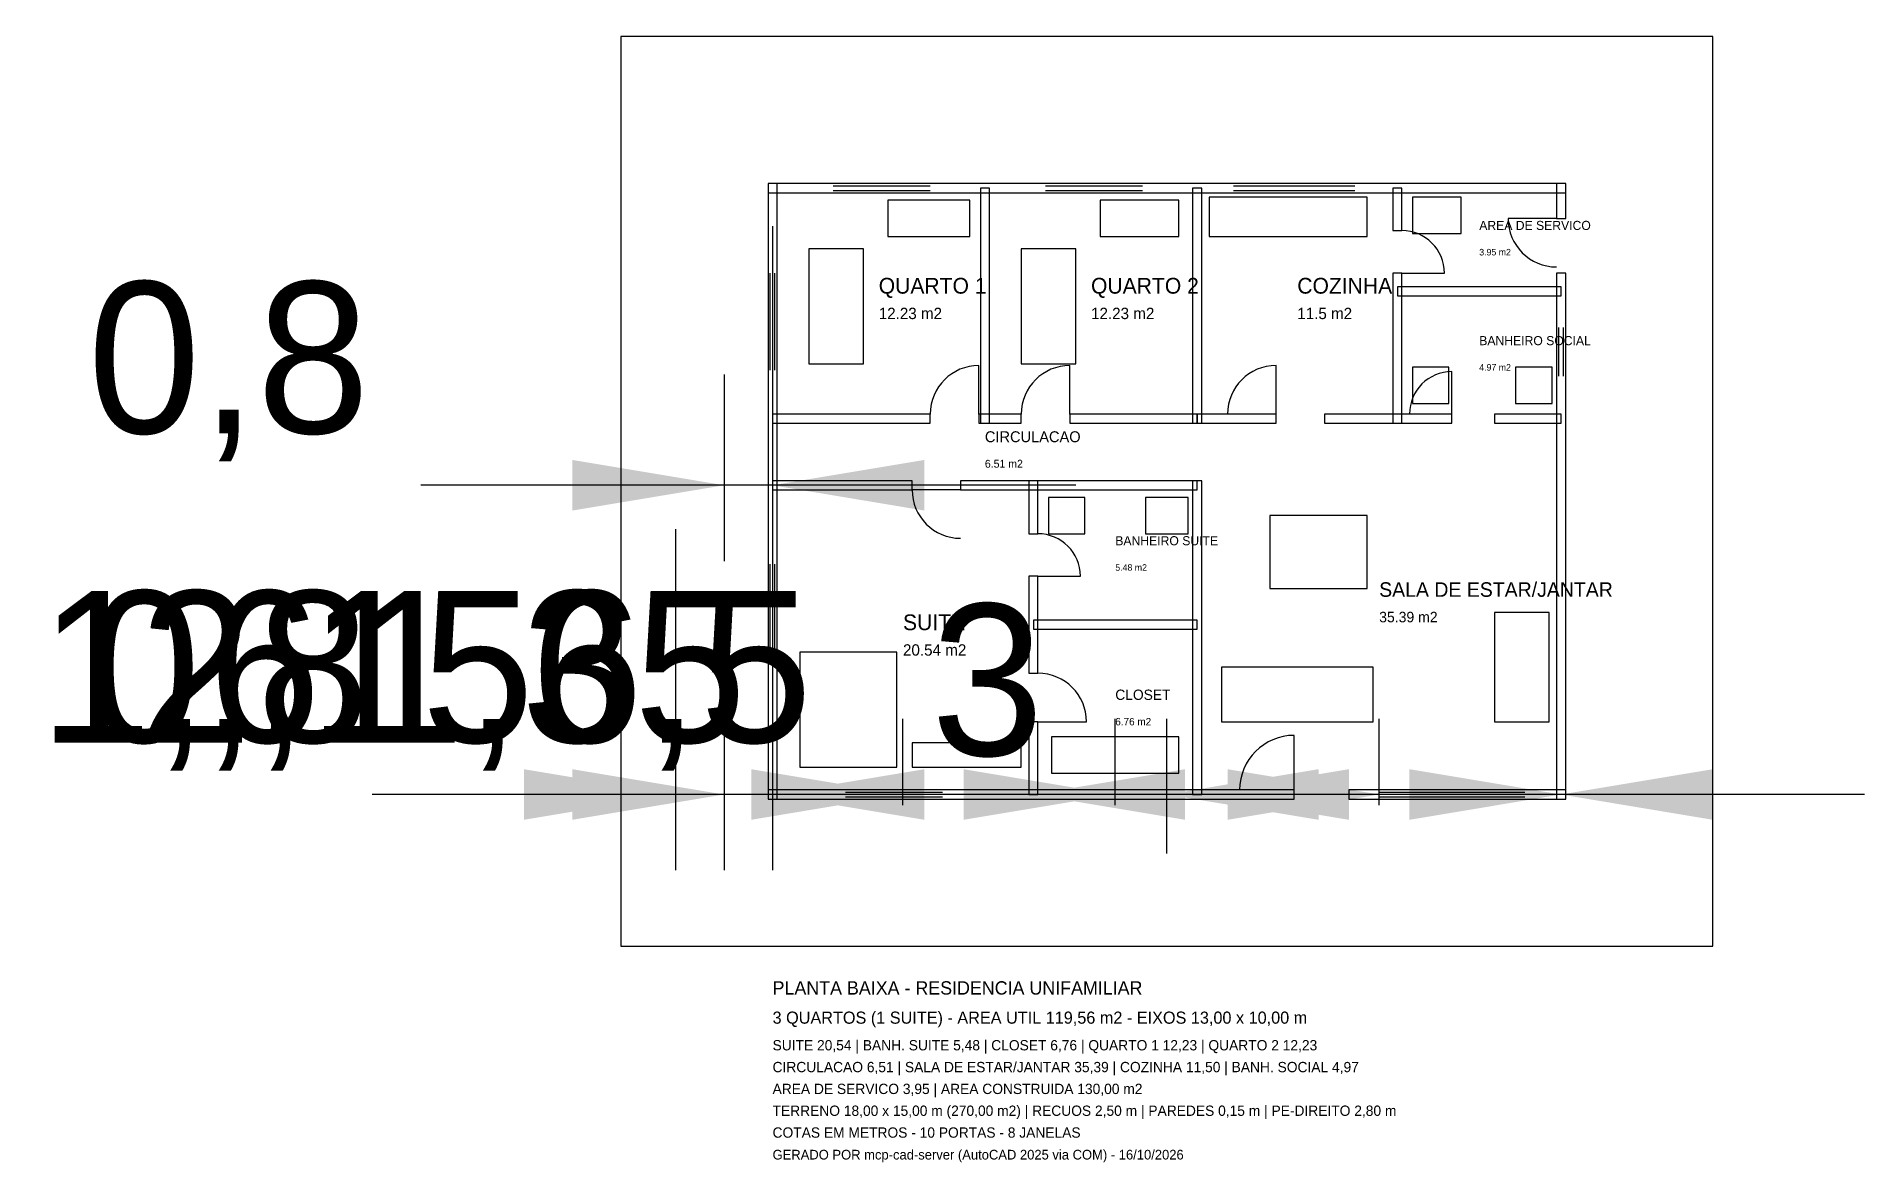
# Model space of a CAD drawing. Header units: metres. Extents: x -12.1 to 18, y -6.1 to 12.5.
import ezdxf

# ---------------------------------------------------------------- set-up
doc = ezdxf.new("R2010")
doc.units = ezdxf.units.M
for name, color, linetype in [('COTAS', 7, 'Continuous'), ('JANELAS', 7, 'Continuous'), ('MOBILIARIO', 7, 'Continuous'), ('PAREDES', 7, 'Continuous'), ('PORTAS', 7, 'Continuous'), ('TERRENO', 7, 'Continuous'), ('TEXTOS', 7, 'Continuous')]:
    doc.layers.add(name, color=color, linetype=linetype)
doc.dimstyles.get("Standard").update_dxf_attribs({"dimtxt": 2.5, "dimasz": 2.5, "dimexe": 1.25, "dimexo": 0.625, "dimtad": 1, "dimtxsty": 'Standard', "dimcen": 2.5, "dimazin": 0, "dimtfac": 1, "dimtofl": 0, "dimtmove": 0, "dimatfit": 3, "dimfxl": 0, "dimtolj": 1, "dimarcsym": 0})

# ---------------------------------------------------------------- blocks, each defined once
blk = doc.blocks.new('*D')
at = {"layer": 'COTAS', "color": 0}
for p, q in [((0, 9.375), (0, 3.85)), ((0, 9.375), (0, -1.25)), ((-0.8, 6.925), (-0.8, 3.85)), ((5, 5.1), (-5.8, 5.1)), ((-5.8, 5.1), (-5.8, 5.1)), ((-1.6, 4.375), (-1.6, -1.25)), ((0, 4.475), (0, -1.25)), ((-0.8, 1.925), (-0.8, -1.25)), ((2.15, -0.175), (2.15, 1.25)), ((5.65, -0.175), (5.65, 1.25)), ((6.5, -0.975), (6.5, 1.25)), ((10, -0.175), (10, 1.25)), ((5, 0), (-6.6, 0)), ((5, 0), (-5.8, 0)), ((-5.8, 0), (-5.8, 0)), ((9.3, 0), (-2.85, 0)), ((12, 0), (0.65, 0)), ((6.5, 0), (1.5, 0)), ((18, 0), (5, 0)), ((13, 0), (6.5, 0))]:
    blk.add_line(p, q, dxfattribs=at)
for points in [[(-0.8, 5.1), (-3.3, 5.517), (-3.3, 4.683)], [(0, 5.1), (2.5, 4.683), (2.5, 5.517)], [(-1.6, 0), (-4.1, 0.417), (-4.1, -0.417)], [(-0.8, 0), (-3.3, 0.417), (-3.3, -0.417)], [(2.15, 0), (-0.35, 0.417), (-0.35, -0.417)], [(0, 0), (2.5, -0.417), (2.5, 0.417)], [(0, 0), (2.5, -0.417), (2.5, 0.417)], [(5.65, 0), (3.15, 0.417), (3.15, -0.417)], [(4.3, 0), (6.8, -0.417), (6.8, 0.417)], [(6.5, 0), (9, -0.417), (9, 0.417)], [(7, 0), (9.5, -0.417), (9.5, 0.417)], [(10, 0), (7.5, 0.417), (7.5, -0.417)], [(13, 0), (10.5, 0.417), (10.5, -0.417)], [(13, 0), (15.5, -0.417), (15.5, 0.417)]]:
    blk.add_solid(points, dxfattribs=at)
at = {"layer": 'COTAS', "color": 0, "char_height": 2.5, "attachment_point": 5}
for s, insert in [('0,8', (-8.967, 6.975)), ('1,6', (-9.767, 1.875)), ('0,8', (-8.967, 1.875)), ('2,15', (-7.183, 1.875)), ('1,35', (-3.683, 1.875)), ('6,5', (-1.667, 1.875)), ('3', (3.542, 1.875))]:
    blk.add_mtext(s, dxfattribs=dict(at, insert=insert))

msp = doc.modelspace()

# ---------------------------------------------------------------- linework, layer by layer
at = {"layer": 'JANELAS'}
for p, q in [((1, 10.0375), (2.6, 10.0375)), ((1, 9.9625), (2.6, 9.9625)), ((4.5, 10.0375), (6.1, 10.0375)), ((4.5, 9.9625), (6.1, 9.9625)), ((7.6, 10.0375), (9.6, 10.0375)), ((7.6, 9.9625), (9.6, 9.9625)), ((-0.0375, 7), (-0.0375, 8.6)), ((0.0375, 7), (0.0375, 8.6)), ((12.9625, 6.9), (12.9625, 7.7)), ((13.0375, 6.9), (13.0375, 7.7)), ((-0.0375, 2.2), (-0.0375, 3.8)), ((0.0375, 2.2), (0.0375, 3.8)), ((1.2, 0.0375), (2.8, 0.0375)), ((10, 0.0375), (12.4, 0.0375)), ((1.2, -0.0375), (2.8, -0.0375)), ((10, -0.0375), (12.4, -0.0375))]:
    msp.add_line(p, q, dxfattribs=at)
at = {"layer": 'MOBILIARIO'}
for points in [[(1.9, 9.2), (3.25, 9.2), (3.25, 9.8), (1.9, 9.8), (1.9, 9.2)], [(5.4, 9.2), (6.7, 9.2), (6.7, 9.8), (5.4, 9.8), (5.4, 9.2)], [(7.2, 9.2), (9.8, 9.2), (9.8, 9.85), (7.2, 9.85), (7.2, 9.2)], [(10.55, 9.25), (11.35, 9.25), (11.35, 9.85), (10.55, 9.85), (10.55, 9.25)], [(0.6, 7.1), (1.5, 7.1), (1.5, 9), (0.6, 9), (0.6, 7.1)], [(4.1, 7.1), (5, 7.1), (5, 9), (4.1, 9), (4.1, 7.1)], [(10.55, 6.45), (11.15, 6.45), (11.15, 7.05), (10.55, 7.05), (10.55, 6.45)], [(12.25, 6.45), (12.85, 6.45), (12.85, 7.05), (12.25, 7.05), (12.25, 6.45)], [(4.55, 4.3), (5.15, 4.3), (5.15, 4.9), (4.55, 4.9), (4.55, 4.3)], [(6.15, 4.3), (6.85, 4.3), (6.85, 4.9), (6.15, 4.9), (6.15, 4.3)], [(8.2, 3.4), (9.8, 3.4), (9.8, 4.6), (8.2, 4.6), (8.2, 3.4)], [(11.9, 1.2), (12.8, 1.2), (12.8, 3), (11.9, 3), (11.9, 1.2)], [(0.45, 0.45), (2.05, 0.45), (2.05, 2.35), (0.45, 2.35), (0.45, 0.45)], [(7.4, 1.2), (9.9, 1.2), (9.9, 2.1), (7.4, 2.1), (7.4, 1.2)], [(4.6, 0.35), (6.7, 0.35), (6.7, 0.95), (4.6, 0.95), (4.6, 0.35)], [(2.3, 0.45), (4.1, 0.45), (4.1, 0.85), (2.3, 0.85), (2.3, 0.45)]]:
    msp.add_lwpolyline(points, close=True, dxfattribs=at)
at = {"layer": 'PAREDES'}
for points in [[(-0.075, 9.925), (13.075, 9.925), (13.075, 10.075), (-0.075, 10.075)], [(-0.075, -0.075), (0.075, -0.075), (0.075, 10.075), (-0.075, 10.075)], [(3.425, 6.125), (3.575, 6.125), (3.575, 10), (3.425, 10)], [(6.925, 6.125), (7.075, 6.125), (7.075, 10), (6.925, 10)], [(10.225, 9.3), (10.375, 9.3), (10.375, 10), (10.225, 10)], [(12.925, 9.5), (13.075, 9.5), (13.075, 10.075), (12.925, 10.075)], [(10.225, 6.125), (10.375, 6.125), (10.375, 8.6), (10.225, 8.6)], [(12.925, -0.075), (13.075, -0.075), (13.075, 8.6), (12.925, 8.6)], [(10.3, 8.225), (13, 8.225), (13, 8.375), (10.3, 8.375)], [(0, 6.125), (2.6, 6.125), (2.6, 6.275), (0, 6.275)], [(3.4, 6.125), (4.1, 6.125), (4.1, 6.275), (3.4, 6.275)], [(4.9, 6.125), (7, 6.125), (7, 6.275), (4.9, 6.275)], [(7, 6.125), (8.3, 6.125), (8.3, 6.275), (7, 6.275)], [(9.1, 6.125), (11.2, 6.125), (11.2, 6.275), (9.1, 6.275)], [(11.9, 6.125), (13, 6.125), (13, 6.275), (11.9, 6.275)], [(0, 5.025), (2.3, 5.025), (2.3, 5.175), (0, 5.175)], [(3.1, 5.025), (7, 5.025), (7, 5.175), (3.1, 5.175)], [(4.225, 4.3), (4.375, 4.3), (4.375, 5.175), (4.225, 5.175)], [(6.925, 0), (7.075, 0), (7.075, 5.175), (6.925, 5.175)], [(4.225, 2), (4.375, 2), (4.375, 3.6), (4.225, 3.6)], [(4.3, 2.725), (7, 2.725), (7, 2.875), (4.3, 2.875)], [(4.225, 0), (4.375, 0), (4.375, 1.2), (4.225, 1.2)], [(-0.075, -0.075), (8.6, -0.075), (8.6, 0.075), (-0.075, 0.075)], [(9.5, -0.075), (13.075, -0.075), (13.075, 0.075), (9.5, 0.075)]]:
    msp.add_lwpolyline(points, close=True, dxfattribs=at)
at = {"layer": 'PORTAS'}
for p, q in [((12.925, 9.5), (12.125, 9.5)), ((10.375, 8.6), (11.075, 8.6)), ((3.4, 6.275), (3.4, 7.075)), ((4.9, 6.275), (4.9, 7.075)), ((8.3, 6.275), (8.3, 7.075)), ((11.2, 6.275), (11.2, 6.975)), ((3.1, 5.025), (2.3, 5.025)), ((4.375, 3.6), (5.075, 3.6)), ((4.375, 1.2), (5.175, 1.2)), ((8.6, 0.075), (8.6, 0.975))]:
    msp.add_line(p, q, dxfattribs=at)
for centre, radius, start, end in [((12.925, 9.5), 0.8, 180, 270), ((10.375, 8.6), 0.7, 0, 90), ((3.4, 6.275), 0.8, 90, 180), ((4.9, 6.275), 0.8, 90, 180), ((8.3, 6.275), 0.8, 90, 180), ((11.2, 6.275), 0.7, 90, 180), ((3.1, 5.025), 0.8, 180, 270), ((4.375, 3.6), 0.7, 0, 90), ((4.375, 1.2), 0.8, 0, 90), ((8.6, 0.075), 0.9, 90, 180)]:
    msp.add_arc(centre, radius, start, end, dxfattribs=at)
at = {"layer": 'TERRENO'}
msp.add_lwpolyline([(-2.5, -2.5), (15.5, -2.5), (15.5, 12.5), (-2.5, 12.5), (-2.5, -2.5)], close=True, dxfattribs=at)

# ---------------------------------------------------------------- texts
at = {"layer": 'TEXTOS'}
for s, height, p in [('AREA DE SERVICO', 0.15, (11.65, 9.31)), ('3.95 m2', 0.108, (11.65, 8.89)), ('QUARTO 1', 0.26, (1.75, 8.26)), ('QUARTO 2', 0.26, (5.25, 8.26)), ('COZINHA', 0.26, (8.65, 8.26)), ('12.23 m2', 0.1872, (1.75, 7.84)), ('12.23 m2', 0.1872, (5.25, 7.84)), ('11.5 m2', 0.1872, (8.65, 7.84)), ('BANHEIRO SOCIAL', 0.15, (11.65, 7.41)), ('4.97 m2', 0.108, (11.65, 6.99)), ('CIRCULACAO', 0.18, (3.5, 5.81)), ('6.51 m2', 0.1296, (3.5, 5.39)), ('BANHEIRO SUITE', 0.15, (5.65, 4.11)), ('5.48 m2', 0.108, (5.65, 3.69)), ('SALA DE ESTAR/JANTAR', 0.24, (10, 3.26)), ('35.39 m2', 0.1728, (10, 2.84)), ('SUITE', 0.26, (2.15, 2.71)), ('20.54 m2', 0.1872, (2.15, 2.29)), ('CLOSET', 0.17, (5.65, 1.56)), ('6.76 m2', 0.1224, (5.65, 1.14)), ('PLANTA BAIXA - RESIDENCIA UNIFAMILIAR', 0.22, (0, -3.3)), ('3 QUARTOS (1 SUITE) - AREA UTIL 119,56 m2 - EIXOS 13,00 x 10,00 m', 0.2, (0, -3.78)), ('SUITE 20,54 | BANH. SUITE 5,48 | CLOSET 6,76 | QUARTO 1 12,23 | QUARTO 2 12,23', 0.17, (0, -4.22)), ('CIRCULACAO 6,51 | SALA DE ESTAR/JANTAR 35,39 | COZINHA 11,50 | BANH. SOCIAL 4,97', 0.17, (0, -4.58)), ('AREA DE SERVICO 3,95 | AREA CONSTRUIDA 130,00 m2', 0.17, (0, -4.94)), ('TERRENO 18,00 x 15,00 m (270,00 m2) | RECUOS 2,50 m | PAREDES 0,15 m | PE-DIREITO 2,80 m', 0.17, (0, -5.3)), ('COTAS EM METROS - 10 PORTAS - 8 JANELAS', 0.17, (0, -5.66)), ('GERADO POR mcp-cad-server (AutoCAD 2025 via COM) - 16/10/2026', 0.16, (0, -6.02))]:
    msp.add_text(s, height=height, dxfattribs=at).set_placement(p)

# ---------------------------------------------------------------- dimensions: what is measured, and where the dimension line sits
at = {"layer": 'COTAS'}
for base, p1, p2, middle in [((0, 5.1), (0, 10), (-0.8, 7.55), (-8.9667, 6.975)), ((0, 0), (0, 10), (-1.6, 5), (-9.7667, 1.875)), ((0, 0), (4.3, 0), (2.15, -0.8), (-7.1833, 1.875)), ((4.3, 0), (7, 0), (5.65, -0.8), (-3.6833, 1.875)), ((7, 0), (13, 0), (10, -0.8), (3.5417, 1.875)), ((0, 0), (13, 0), (6.5, -1.6), (-1.6667, 1.875)), ((0, 0), (0, 5.1), (-0.8, 2.55), (-8.9667, 1.875))]:
    dim = msp.add_linear_dim(base=base, p1=p1, p2=p2, dimstyle='Standard', override={"dimpost": '<>'}, dxfattribs=at)
    dim.commit()
    dim.dimension.update_dxf_attribs({"geometry": '*D', "text_midpoint": middle, "dimtype": 128})

doc.saveas('drawing.dxf')
